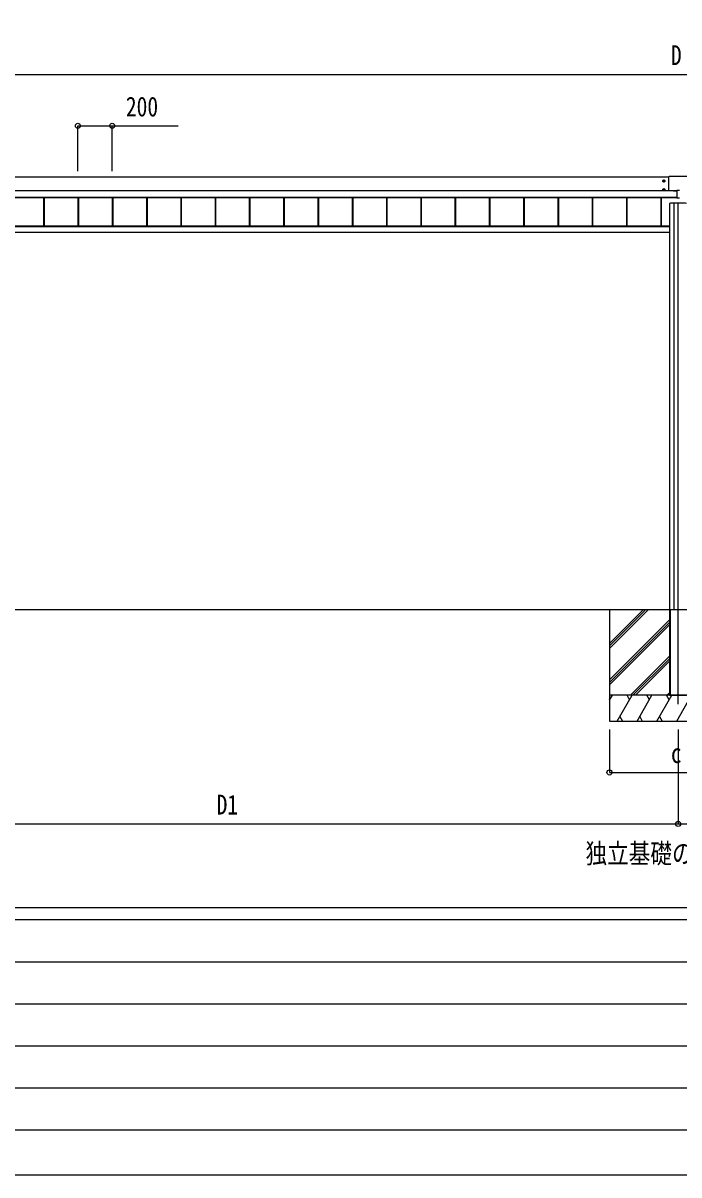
# Model space of a CAD drawing. Units: millimetres, scale not verified. Extents: x -14718 to 14718, y -10395 to 10395.
# Drawn here: x -10879 to -7052, y -10395 to -3677 of the extents above; entities that cross this region are included whole.
import ezdxf
from ezdxf.enums import TextEntityAlignment as Align

# ---------------------------------------------------------------- set-up
doc = ezdxf.new("R2010")
doc.units = ezdxf.units.MM
doc.header["$LTSCALE"] = 50
for name, color, linetype in [('0-2_USER1', 3, 'Continuous'), ('0-3_YKK_12', 2, 'Continuous'), ('0-4_YKK_A1', 4, 'Continuous'), ('0-5_YKK_D', 6, 'Continuous'), ('0-6_YKK_ZWAK', 7, 'Continuous')]:
    doc.layers.add(name, color=color, linetype=linetype)
doc.styles.add('ＭＳ ゴシック', font='')
doc.styles.get('ＭＳ ゴシック').set_extended_font_data('MS Gothic')

msp = doc.modelspace()

# ---------------------------------------------------------------- linework, layer by layer
at = {"layer": '0-3_YKK_12'}
msp.add_line((-7057.43, -7650), (-7057.43, -4724.3), dxfattribs=at)
at = {"layer": '0-4_YKK_A1'}
for p, q in [((-7110.43, -4576.37), (-12204.43, -4576.37)), ((-7133.18, -4598.11), (-7147.68, -4598.11)), ((-7142.71, -4598.87), (-7143.43, -4598.87)), ((-7140.43, -4605.36), (-7140.43, -4590.86)), ((-7138.15, -4597.35), (-7137.43, -4597.35)), ((-7110.43, -4654.81), (-7110.43, -4573.15)), ((-7005.43, -4572.15), (-7109.43, -4572.15)), ((-7064.93, -4654.81), (-12355.93, -4654.81)), ((-7064.93, -4655.29), (-12355.93, -4655.29)), ((-7064.93, -4694.26), (-12355.93, -4694.26)), ((-7064.93, -4694.78), (-12355.93, -4694.78)), ((-12355.93, -4694.92), (-7064.93, -4694.92)), ((-7064.93, -4694.92), (-12355.93, -4694.92)), ((-10758.93, -4694.92), (-10758.93, -4861.15)), ((-10756.33, -4694.92), (-10756.33, -4861.15)), ((-10755.93, -4694.92), (-10755.93, -4861.15)), ((-10558.93, -4694.92), (-10558.93, -4861.15)), ((-10556.33, -4694.92), (-10556.33, -4861.15)), ((-10555.93, -4694.92), (-10555.93, -4861.15)), ((-10358.93, -4694.92), (-10358.93, -4861.15)), ((-10356.33, -4694.92), (-10356.33, -4861.15)), ((-10355.93, -4694.92), (-10355.93, -4861.15)), ((-10158.93, -4694.92), (-10158.93, -4861.15)), ((-10156.33, -4694.92), (-10156.33, -4861.15)), ((-10155.93, -4694.92), (-10155.93, -4861.15)), ((-9958.93, -4694.92), (-9958.93, -4861.15)), ((-9956.33, -4694.92), (-9956.33, -4861.15)), ((-9955.93, -4694.92), (-9955.93, -4861.15)), ((-9758.93, -4694.92), (-9758.93, -4861.15)), ((-9756.33, -4694.92), (-9756.33, -4861.15)), ((-9755.93, -4694.92), (-9755.93, -4861.15)), ((-9558.93, -4694.92), (-9558.93, -4861.15)), ((-9556.33, -4694.92), (-9556.33, -4861.15)), ((-9555.93, -4694.92), (-9555.93, -4861.15)), ((-9358.93, -4694.92), (-9358.93, -4861.15)), ((-9356.33, -4694.92), (-9356.33, -4861.15)), ((-9355.93, -4694.92), (-9355.93, -4861.15)), ((-9158.93, -4694.92), (-9158.93, -4861.15)), ((-9156.33, -4694.92), (-9156.33, -4861.15)), ((-9155.93, -4694.92), (-9155.93, -4861.15)), ((-8958.93, -4694.92), (-8958.93, -4861.15)), ((-8956.33, -4694.92), (-8956.33, -4861.15)), ((-8955.93, -4694.92), (-8955.93, -4861.15)), ((-8758.93, -4694.92), (-8758.93, -4861.15)), ((-8756.33, -4694.92), (-8756.33, -4861.15)), ((-8755.93, -4694.92), (-8755.93, -4861.15)), ((-8558.93, -4694.92), (-8558.93, -4861.15)), ((-8556.33, -4694.92), (-8556.33, -4861.15)), ((-8555.93, -4694.92), (-8555.93, -4861.15)), ((-8358.93, -4694.92), (-8358.93, -4861.15)), ((-8356.33, -4694.92), (-8356.33, -4861.15)), ((-8355.93, -4694.92), (-8355.93, -4861.15)), ((-8158.93, -4694.92), (-8158.93, -4861.15)), ((-8156.33, -4694.92), (-8156.33, -4861.15)), ((-8155.93, -4694.92), (-8155.93, -4861.15)), ((-7958.93, -4694.92), (-7958.93, -4861.15)), ((-7956.33, -4694.92), (-7956.33, -4861.15)), ((-7955.93, -4694.92), (-7955.93, -4861.15)), ((-7758.93, -4694.92), (-7758.93, -4861.15)), ((-7756.33, -4694.92), (-7756.33, -4861.15)), ((-7755.93, -4694.92), (-7755.93, -4861.15)), ((-7558.93, -4694.92), (-7558.93, -4861.15)), ((-7556.33, -4694.92), (-7556.33, -4861.15)), ((-7555.93, -4694.92), (-7555.93, -4861.15)), ((-7358.93, -4694.92), (-7358.93, -4861.15)), ((-7356.33, -4694.92), (-7356.33, -4861.15)), ((-7355.93, -4694.92), (-7355.93, -4861.15)), ((-7158.93, -4694.92), (-7158.93, -4861.15)), ((-7156.33, -4694.92), (-7156.33, -4861.15)), ((-7155.93, -4694.92), (-7155.93, -4861.15)), ((-7133.18, -4648.08), (-7147.68, -4648.08)), ((-7142.71, -4648.84), (-7143.43, -4648.84)), ((-7140.43, -4655.33), (-7140.43, -4640.83)), ((-7138.15, -4647.32), (-7137.43, -4647.32)), ((-7083.93, -4652.48), (-7083.93, -4654.81)), ((-7083.93, -4652.48), (-7064.93, -4652.48)), ((-7083.93, -4654.48), (-7064.93, -4654.48)), ((-7064.93, -4652.31), (-7064.93, -4697.45)), ((-7064.93, -4652.31), (-7049.93, -4652.31)), ((-7049.93, -4697.45), (-7064.93, -4697.45)), ((-7107.43, -4728.86), (-7107.43, -7093.5)), ((-7082.24, -4727.12), (-7082.24, -7097.5)), ((-7107.43, -4861.15), (-12207.43, -4861.15)), ((-7107.43, -4863.15), (-12207.43, -4863.15)), ((-7107.43, -4866.02), (-12207.43, -4866.02)), ((-7108.28, -4897.5), (-12206.58, -4897.5)), ((-12207.43, -7097.5), (-1357.43, -7097.5)), ((-7457.43, -7097.5), (-7457.43, -7747.5)), ((-7457.43, -7324.13), (-7230.8, -7097.5)), ((-7457.43, -7295.85), (-7259.08, -7097.5)), ((-7457.43, -7309.99), (-7245, -7097.56)), ((-7107.43, -7093.5), (-7107.43, -7597.5)), ((-7107.43, -7097.5), (-7107.13, -7097.5)), ((-7107.43, -7097.5), (-7107.43, -7597.5)), ((-7107.13, -7097.5), (-7007.73, -7097.5)), ((-7104.93, -7097.5), (-7104.93, -7597.5)), ((-7103.43, -7097.5), (-7103.43, -7597.5)), ((-7457.43, -7507.98), (-7107.43, -7157.98)), ((-7457.43, -7522.12), (-7107.43, -7172.12)), ((-7457.43, -7536.26), (-7107.43, -7186.26)), ((-7334.82, -7597.5), (-7107.43, -7370.11)), ((-7320.68, -7597.5), (-7107.43, -7384.25)), ((-7306.54, -7597.5), (-7107.43, -7398.4)), ((-7122.69, -7597.5), (-7107.43, -7582.24)), ((-6657.43, -7597.5), (-7457.43, -7597.5)), ((-7457.43, -7626.44), (-7440.72, -7597.5)), ((-6657.43, -7597.5), (-7457.43, -7597.5)), ((-7455.72, -7623.48), (-7457.43, -7620.52)), ((-7411.85, -7747.5), (-7325.25, -7597.5)), ((-7340.25, -7623.48), (-7355.25, -7597.5)), ((-7296.38, -7747.5), (-7209.78, -7597.5)), ((-7224.78, -7623.48), (-7239.78, -7597.5)), ((-7180.91, -7747.5), (-7094.31, -7597.5)), ((-7109.31, -7623.48), (-7124.31, -7597.5)), ((-7107.43, -7597.5), (-7007.43, -7597.5)), ((-7065.44, -7747.5), (-6978.84, -7597.5)), ((-7396.86, -7721.52), (-7381.86, -7747.5)), ((-7281.39, -7721.52), (-7266.39, -7747.5)), ((-7165.92, -7721.52), (-7150.92, -7747.5)), ((-7457.43, -7747.5), (-6657.43, -7747.5))]:
    msp.add_line(p, q, dxfattribs=at)
for points in [[(-7140.43, -4592.34), (-7135.43, -4595.22), (-7135.43, -4601), (-7140.43, -4603.88), (-7145.43, -4601), (-7145.43, -4595.22)], [(-7140.43, -4642.31), (-7135.43, -4645.19), (-7135.43, -4650.97), (-7140.43, -4653.85), (-7145.43, -4650.97), (-7145.43, -4645.19)]]:
    msp.add_lwpolyline(points, close=True, dxfattribs=at)
for points in [[(-7143.43, -4598.87), (-7143.43, -4597.35), (-7142.71, -4597.35)], [(-7141.19, -4595.83), (-7141.19, -4595.11), (-7139.67, -4595.11), (-7139.67, -4595.83)], [(-7139.67, -4600.39), (-7139.67, -4601.11), (-7141.19, -4601.11), (-7141.19, -4600.39)], [(-7137.43, -4597.35), (-7137.43, -4598.87), (-7138.15, -4598.87)], [(-7143.43, -4648.84), (-7143.43, -4647.32), (-7142.71, -4647.32)], [(-7141.19, -4645.8), (-7141.19, -4645.08), (-7139.67, -4645.08), (-7139.67, -4645.8)], [(-7139.67, -4650.36), (-7139.67, -4651.08), (-7141.19, -4651.08), (-7141.19, -4650.36)], [(-7137.43, -4647.32), (-7137.43, -4648.84), (-7138.15, -4648.84)], [(-7107.13, -7097.5), (-7007.73, -7097.5), (-7007.43, -7097.5)]]:
    msp.add_lwpolyline(points, dxfattribs=at)
for centre, radius in [((-7140.43, -4598.11), 6.25), ((-7140.43, -4598.11), 5), ((-7140.43, -4648.08), 6.25), ((-7140.43, -4648.08), 5)]:
    msp.add_circle(centre, radius, dxfattribs=at)
for centre, radius, start, end in [((-7140.43, -4598.11), 5.58, 153.74848, 206.25152), ((-7140.43, -4598.11), 5.58, 93.74848, 146.25152), ((-7140.43, -4598.11), 5.58, 213.74848, 266.25152), ((-7142.71, -4595.83), 1.52, 270, 0), ((-7142.71, -4600.39), 1.52, 0, 90), ((-7140.43, -4598.11), 5.58, 33.74848, 86.25152), ((-7140.43, -4598.11), 5.58, 273.74848, 326.25152), ((-7138.15, -4595.83), 1.52, 180, 270), ((-7138.15, -4600.39), 1.52, 90, 180), ((-7140.43, -4598.11), 5.58, 333.74848, 26.25152), ((-7109.43, -4573.15), 1, 89.98255, 179.98254), ((-7140.43, -4648.08), 5.58, 153.74848, 206.25152), ((-7140.43, -4648.08), 5.58, 93.74848, 146.25152), ((-7140.43, -4648.08), 5.58, 213.74848, 266.25152), ((-7142.71, -4645.8), 1.52, 270, 0), ((-7142.71, -4650.36), 1.52, 0, 90), ((-7140.43, -4648.08), 5.58, 33.74848, 86.25152), ((-7140.43, -4648.08), 5.58, 273.74848, 326.25152), ((-7138.15, -4645.8), 1.52, 180, 270), ((-7138.15, -4650.36), 1.52, 90, 180), ((-7140.43, -4648.08), 5.58, 333.74848, 26.25152)]:
    msp.add_arc(centre, radius, start, end, dxfattribs=at)
msp.add_ellipse((-7057.43, -4728.86), major_axis=(50, 0), ratio=0.04, start_param=6.2831853, end_param=9.424778, dxfattribs=at)
at = {"layer": '0-5_YKK_D'}
for p, q in [((-12187.43, -3976.37), (-1927.43, -3976.37)), ((-10558.93, -4541.21), (-10558.93, -4275.37)), ((-10358.93, -4541.21), (-10358.93, -4275.37)), ((-7457.43, -7797.5), (-7457.43, -8048.5)), ((-7057.43, -7797.5), (-7057.43, -8348.5)), ((-7057.43, -7797.5), (-7057.43, -8348.5)), ((-7457.43, -8047.5), (-6657.43, -8047.5)), ((-12257.43, -8347.5), (-7057.43, -8347.5)), ((-7057.43, -8347.5), (-1857.43, -8347.5))]:
    msp.add_line(p, q, dxfattribs=at)
msp.add_lwpolyline([(-10558.93, -4276.37), (-10358.93, -4276.37), (-9973.83, -4276.37)], dxfattribs=at)
for centre in [(-10558.93, -4276.37), (-10358.93, -4276.37), (-7457.43, -8047.5), (-7057.43, -8347.5), (-7057.43, -8347.5)]:
    msp.add_circle(centre, 14.88, dxfattribs=at)
at = {"layer": '0-6_YKK_ZWAK'}
for p, q in [((13632.57, -8837.5), (-13667.43, -8837.5)), ((-4567.43, -8907.5), (-13667.43, -8907.5)), ((-13518.68, -9152.5), (-4742.43, -9152.5)), ((-13518.68, -9397.5), (-4742.43, -9397.5)), ((-13518.68, -9642.5), (-4742.43, -9642.5)), ((-13518.68, -9887.5), (-4742.43, -9887.5)), ((-13667.43, -10132.5), (-4567.43, -10132.5))]:
    msp.add_line(p, q, dxfattribs=at)
msp.add_lwpolyline([(-14717.5, -10395), (14717.5, -10395), (14717.5, 10395), (-14717.5, 10395)], close=True, dxfattribs=at)

# ---------------------------------------------------------------- texts
at = {"layer": '0-2_USER1', "style": 'ＭＳ ゴシック', "width": 0.8}
msp.add_text('独立基礎の場合', height=115.5, dxfattribs=at).set_placement((-7597.16, -8612.5), align=Align.BOTTOM_LEFT)
at = {"layer": '0-5_YKK_D', "style": 'ＭＳ ゴシック', "width": 0.8}
for s, p in [('D', (-7099.43, -3956.37)), ('200', (-10279.43, -4256.37)), ('c', (-7099.43, -8027.5)), ('D1', (-9749.83, -8327.5))]:
    msp.add_text(s, height=115.5, dxfattribs=at).set_placement(p, align=Align.BOTTOM_LEFT)

doc.saveas('drawing.dxf')
